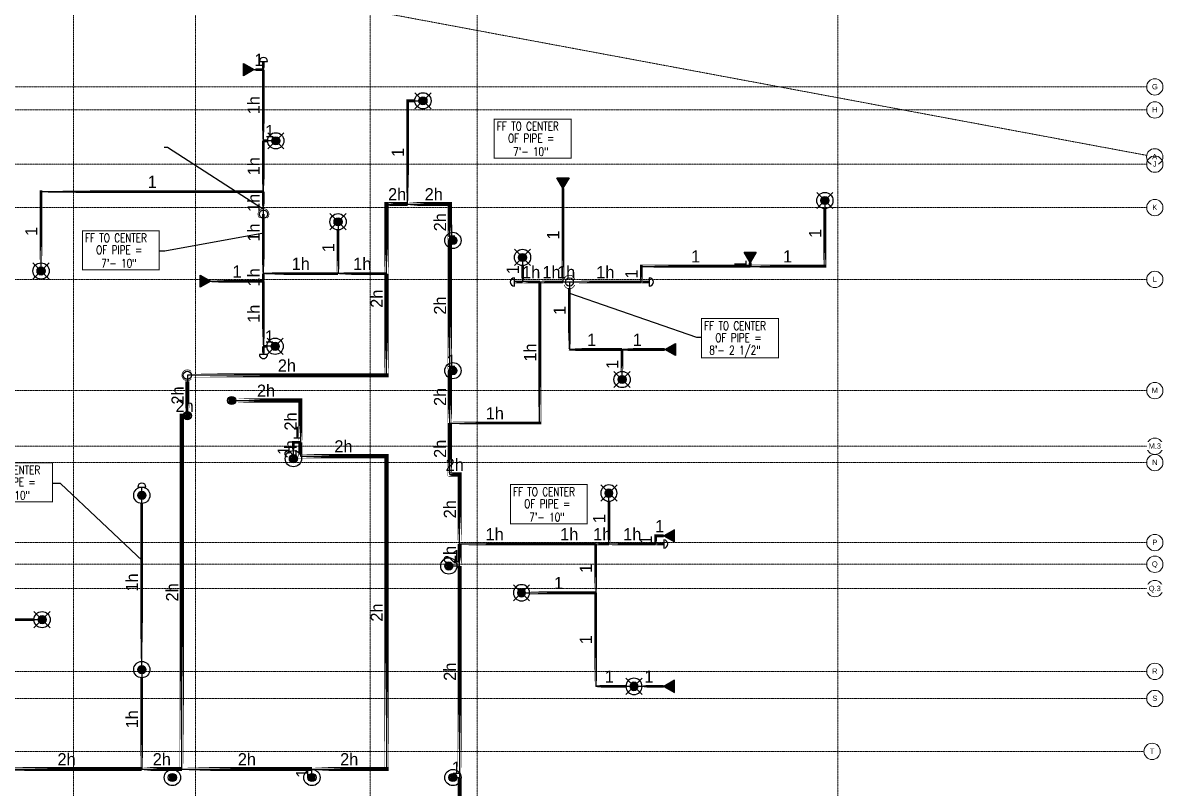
# Model space of a CAD drawing. Header units: inches. Extents: x -6295 to 241, y -496 to 3079.
# Drawn here: x -601 to 241, y 312 to 876 of the extents above; entities that cross this region are included whole.
import ezdxf
from ezdxf.enums import TextEntityAlignment as Align

# ---------------------------------------------------------------- set-up
doc = ezdxf.new("R2010")
doc.units = ezdxf.units.IN
doc.header["$MEASUREMENT"] = 0
doc.linetypes.add('Grid Line', pattern=[0.875, 0.5, -0.125, 0.125, -0.125])
for name, color, linetype in [('Coordination', 1, 'Continuous'), ('headdn', 7, 'Continuous'), ('PIPEBL', 4, 'Continuous'), ('pipemn', 6, 'Continuous'), ('PIPESPC', 7, 'Continuous'), ('spk-cap', 7, 'Continuous'), ('spk-pipedrop', 7, 'Continuous'), ('spk-piperise', 7, 'Continuous'), ('TIDYPIPE', 7, 'Continuous')]:
    doc.layers.add(name, color=color, linetype=linetype)
doc.layers.add('S-GRID', color=1, linetype='Continuous', lineweight=9)
doc.layers.add('S-GRID-IDEN', color=1, linetype='Continuous', lineweight=13)
doc.styles.add('Arial', font='arial.ttf', dxfattribs={"height": 3.934132})
doc.styles.add('PDA1', font='ROMAND', dxfattribs={"width": 0.755})
doc.styles.add('PIPE', font='PIPE.SHX')
doc.dimstyles.get("Standard").update_dxf_attribs({"dimtxt": 0.18, "dimasz": 0.18, "dimexe": 0.18, "dimexo": 0.0625, "dimgap": 0.09, "dimtad": 0, "dimtih": 1, "dimtoh": 1, "dimdec": 4, "dimzin": 0, "dimdsep": 46, "dimtxsty": 'Standard', "dimcen": 0.09, "dimadec": 0, "dimazin": 0, "dimtfac": 1, "dimtdec": 4, "dimtofl": 0, "dimtmove": 0, "dimatfit": 3, "dimfxl": 1, "dimtolj": 1, "dimtzin": 0, "dimarcsym": 0})

# ---------------------------------------------------------------- blocks, each defined once
blk = doc.blocks.new('Grid - 3_16_-139788-MAIN LEVEL')
at = {"layer": 'S-GRID-IDEN'}
blk.add_circle((0, 0), 0.188, dxfattribs=at)
blk = doc.blocks.new('side2')
for p, q in [((0, 0), (7.79, 4.5)), ((7.79, -4.5), (0, 0)), ((7.79, 4.5), (7.79, -4.5))]:
    blk.add_line(p, q)
blk.add_solid([(7.79, -4.5), (0, 0), (7.79, 4.5)])
blk = doc.blocks.new('dpend2')
for p, q in [((-6, -6), (6, 6)), ((6, -6), (-6, 6))]:
    blk.add_line(p, q)
for radius in [6, 3]:
    blk.add_circle((0, 0), radius)
for points in [[(0, 0), (-3, 0), (-2.08, 2.07)], [(0, 0), (-3, 0), (-2.08, -2.07)], [(0, 0), (0, 3), (-2.12, 2.14)], [(0, 0), (0, -3), (-2.12, -2.14)], [(0, 0), (0, 3), (2.12, 2.14)], [(0, 0), (3, 0), (2.08, 2.07)], [(0, 0), (3, 0), (2.08, -2.07)], [(0, 0), (0, -3), (2.12, -2.14)]]:
    blk.add_solid(points)
blk = doc.blocks.new('dpend1')
for radius in [6, 3]:
    blk.add_circle((0, 0), radius)
for points in [[(0.01, 2.97), (-2.53, -1.59), (-2.62, 1.36)], [(0.01, 2.97), (-2.49, -1.59), (2.52, -1.59)], [(2.52, -1.59), (0.01, 2.97), (2.6, 1.47)], [(2.52, -1.59), (-2.53, -1.59), (0.01, -2.98)]]:
    blk.add_solid(points)
blk = doc.blocks.new('drop')
blk.add_circle((0, 0), 3)
for points in [[(0.01, 2.97), (-2.53, -1.59), (-2.62, 1.36)], [(0.01, 2.97), (-2.49, -1.59), (2.52, -1.59)], [(2.52, -1.59), (0.01, 2.97), (2.6, 1.47)], [(2.52, -1.59), (-2.53, -1.59), (0.01, -2.98)]]:
    blk.add_solid(points)
blk = doc.blocks.new('PIPESPC')
at = {"layer": 'PIPESPC', "style": 'PIPE', "width": 0.9}
blk.add_attdef('SIZE', text='', height=9, dxfattribs=at).set_placement((0, 4.02), align=Align.CENTER)
at = {"layer": 'PIPESPC', "style": 'PIPE', "flags": 1}
blk.add_attdef('SCHED', (25.3, 3.89), '', height=9, dxfattribs=at)
blk = doc.blocks.new('CAP')
blk.add_line((0, 3), (0, -3))
blk.add_arc((0, 0), 3, 270, 90)
blk = doc.blocks.new('rise')
blk.add_circle((0, 0), 3)
blk = doc.blocks.new('vvvvbbbbbbbb')
at = {"layer": 'Coordination', "const_width": 0.75}
blk.add_lwpolyline([(2834.89, 1670.01), (2834.89, 1641.14), (2891.57, 1641.14), (2891.57, 1670.01), (2834.89, 1670.01)], dxfattribs=at)
at = {"layer": 'Coordination', "style": 'PDA1', "width": 0.755}
for s, p in [('FF TO CENTER', (2836.77, 1661.59)), ('OF PIPE = ', (2845.03, 1652.74)), ('7\'- 10"', (2848.77, 1642.88))]:
    blk.add_text(s, height=6.3, dxfattribs=at).set_placement(p)
blk = doc.blocks.new('vvvvvbbbbbb')
at = {"layer": 'Coordination', "const_width": 0.75}
blk.add_lwpolyline([(3473.12, 2018.7), (3473.12, 1989.83), (3529.79, 1989.83), (3529.79, 2018.7), (3473.12, 2018.7)], dxfattribs=at)
at = {"layer": 'Coordination', "style": 'PDA1', "width": 0.755}
for s, p in [('FF TO CENTER', (3475, 2010.28)), ('OF PIPE = ', (3483.25, 2001.42)), ('8\'- 2 1/2"', (3478.79, 1992.3))]:
    blk.add_text(s, height=6.3, dxfattribs=at).set_placement(p)
blk = doc.blocks.new('TIDYRUN')
at = {"const_width": 0.5}
blk.add_lwpolyline([(-2.83, 2.83, -2.414214), (-2.83, -2.83, -1.737895)], format="xyb", dxfattribs=at)
blk = doc.blocks.new('TIDYDROP')
at = {"const_width": 0.5}
for points in [[(-2.18, 3.82, 0.737034), (-2.18, -3.82)], [(2.18, 3.82, -0.737034), (2.18, -3.82)]]:
    blk.add_lwpolyline(points, format="xyb", dxfattribs=at)

msp = doc.modelspace()

# ---------------------------------------------------------------- linework, layer by layer
at = {"layer": 'PIPEBL', "color": 1}
for p, q in [((-423.78, 841.71), (-423.78, 847.71)), ((-430.63, 841.71), (-423.78, 841.71)), ((-423.78, 789.21), (-423.78, 841.71)), ((-317.44, 742.6), (-317.44, 818.71)), ((-317.44, 818.71), (-306.11, 818.71)), ((-423.78, 751.79), (-423.78, 789.21)), ((-414.66, 789.21), (-423.78, 789.21)), ((-587.9, 751.79), (-423.78, 751.79)), ((-587.9, 693.21), (-587.9, 751.79)), ((-423.78, 735.14), (-423.78, 751.79)), ((-202.81, 754.21), (-202.81, 685.15)), ((-9.51, 745.21), (-9.51, 696.8)), ((-423.78, 691.35), (-423.78, 735.14)), ((-368.72, 729.51), (-368.72, 691.35)), ((-284, 715.74), (-286.26, 715.74)), ((-232.61, 703.21), (-232.61, 685.15)), ((-64.61, 699.44), (-64.61, 696.8)), ((-368.72, 691.35), (-423.78, 691.35)), ((-423.78, 691.35), (-423.78, 685.71)), ((-333, 691.35), (-368.72, 691.35)), ((-145.04, 685.15), (-145.04, 696.8)), ((-145.04, 696.8), (-64.61, 696.8)), ((-64.61, 696.8), (-9.51, 696.8)), ((-462.66, 685.71), (-423.78, 685.71)), ((-423.78, 685.71), (-423.78, 637.71)), ((-232.61, 685.15), (-238.61, 685.15)), ((-219.82, 685.15), (-232.61, 685.15)), ((-219.82, 581.08), (-219.82, 685.15)), ((-219.82, 685.15), (-202.81, 685.15)), ((-202.81, 685.15), (-198, 685.15)), ((-198, 685.15), (-145.04, 685.15)), ((-198, 685.15), (-198, 635.34)), ((-145.04, 685.15), (-139.04, 685.15)), ((-415.16, 637.71), (-423.78, 637.71)), ((-423.78, 637.71), (-423.78, 631.71)), ((-198, 635.34), (-159.11, 635.34)), ((-159.11, 635.34), (-127.61, 635.34)), ((-159.11, 613.21), (-159.11, 635.34)), ((-284, 619.74), (-286.26, 619.74)), ((-286.26, 581.08), (-219.82, 581.08)), ((-401.69, 554.85), (-401.69, 566.85)), ((-401.69, 566.85), (-396.57, 566.85)), ((-513.56, 527.84), (-513.56, 533.84)), ((-513.56, 399.32), (-513.56, 527.84)), ((-168.86, 491.93), (-168.86, 529.43)), ((-134.36, 491.93), (-134.36, 497.93)), ((-134.36, 497.93), (-128.36, 497.93)), ((-279, 491.93), (-227.36, 491.93)), ((-227.36, 491.93), (-178.63, 491.93)), ((-178.63, 491.93), (-168.86, 491.93)), ((-178.63, 491.93), (-178.63, 455.93)), ((-168.86, 491.93), (-134.36, 491.93)), ((-134.36, 491.93), (-128.36, 491.93)), ((-287, 475.74), (-279, 475.74)), ((-233.36, 455.93), (-178.63, 455.93)), ((-178.63, 455.93), (-178.63, 386.93)), ((-624.63, 436.14), (-587.13, 436.14)), ((-513.56, 399.32), (-513.56, 326)), ((-150.36, 386.93), (-178.63, 386.93)), ((-128.36, 386.93), (-150.36, 386.93)), ((-388, 319.74), (-388, 326)), ((-284, 319.74), (-279, 319.74))]:
    msp.add_line(p, q, dxfattribs=at)
at = {"layer": 'pipemn', "color": 1}
for p, q in [((-333, 691.35), (-333, 742.6)), ((-333, 742.6), (-306.11, 742.6)), ((-306.11, 742.6), (-286.26, 742.6)), ((-286.26, 715.74), (-286.26, 742.6)), ((-286.26, 619.74), (-286.26, 715.74)), ((-333, 616.35), (-333, 691.35)), ((-333, 616.35), (-479.94, 616.35)), ((-479.94, 616.35), (-479.94, 586.52)), ((-286.26, 581.08), (-286.26, 619.74)), ((-447.25, 597.75), (-396.57, 597.75)), ((-396.57, 597.75), (-396.57, 566.85)), ((-484, 326), (-484, 586.52)), ((-484, 586.52), (-479.94, 586.52)), ((-286.26, 543.17), (-286.26, 581.08)), ((-396.57, 566.85), (-396.57, 556.7)), ((-396.57, 556.7), (-333, 556.7)), ((-333, 556.7), (-333, 326)), ((-286.26, 543.17), (-279, 543.17)), ((-279, 491.93), (-279, 543.17)), ((-279, 475.74), (-279, 491.93)), ((-279, 475.74), (-279, 319.74)), ((-624.63, 326), (-513.56, 326)), ((-513.56, 326), (-484, 326)), ((-484, 326), (-388, 326)), ((-388, 326), (-333, 326)), ((-279, 319.74), (-279, 297.86))]:
    msp.add_line(p, q, dxfattribs=at)
at = {"layer": 'S-GRID', "linetype": 'Grid Line'}
for p, q in [((-564, 1771.74), (-564, -484.26)), ((-474, -484.26), (-474, 1771.74)), ((-345, -484.26), (-345, 1771.74)), ((-266, 1771.74), (-266, -484.26)), ((0, 1771.74), (0, -484.26))]:
    msp.add_line(p, q, dxfattribs=at)
at = {"layer": 'TIDYPIPE', "color": 1}
for points, const_width in [([(-430.63, 841.71), (-423.78, 841.71)], 2), ([(-423.78, 841.71), (-423.78, 847.71)], 2), ([(-423.78, 789.21), (-423.78, 841.71)], 2), ([(-318.44, 818.71), (-312.11, 818.71)], 2), ([(-317.44, 742.6), (-317.44, 819.71)], 2), ([(-423.78, 789.21), (-420.66, 789.21)], 2), ([(-423.78, 751.79), (-423.78, 789.21)], 2), ([(-588.9, 751.79), (-423.78, 751.79)], 2), ([(-587.9, 699.21), (-587.9, 752.79)], 2), ([(-423.78, 739.64), (-423.78, 751.79)], 2), ([(-202.81, 685.15), (-202.81, 754.21)], 2), ([(-334.5, 742.6), (-317.44, 742.6)], 3), ([(-333, 691.35), (-333, 744.1)], 3), ([(-317.44, 742.6), (-284.76, 742.6)], 3), ([(-286.26, 715.74), (-286.26, 744.1)], 3), ([(-423.78, 691.35), (-423.78, 735.14)], 2), ([(-9.51, 695.8), (-9.51, 739.21)], 2), ([(-368.72, 691.35), (-368.72, 723.51)], 2), ([(-286.26, 619.74), (-286.26, 715.74)], 3), ([(-64.61, 696.8), (-64.61, 699.44)], 2), ([(-423.78, 685.71), (-423.78, 691.35)], 2), ([(-423.78, 691.35), (-368.72, 691.35)], 2), ([(-368.72, 691.35), (-333, 691.35)], 2), ([(-333, 614.85), (-333, 691.35)], 3), ([(-232.61, 685.15), (-232.61, 697.21)], 2), ([(-146.04, 696.8), (-64.61, 696.8)], 2), ([(-145.04, 685.15), (-145.04, 697.8)], 2), ([(-64.61, 696.8), (-8.51, 696.8)], 2), ([(-462.66, 685.71), (-423.78, 685.71)], 2), ([(-423.78, 637.71), (-423.78, 685.71)], 2), ([(-238.61, 685.15), (-232.61, 685.15)], 2), ([(-232.61, 685.15), (-219.82, 685.15)], 2), ([(-219.82, 580.08), (-219.82, 685.15)], 2), ([(-219.82, 685.15), (-202.81, 685.15)], 2), ([(-193.5, 685.15), (-145.04, 685.15)], 2), ([(-145.04, 685.15), (-139.04, 685.15)], 2), ([(-198, 634.34), (-198, 680.65)], 2), ([(-423.78, 631.71), (-423.78, 637.71)], 2), ([(-423.78, 637.71), (-421.16, 637.71)], 2), ([(-199, 635.34), (-159.11, 635.34)], 2), ([(-159.11, 635.34), (-127.61, 635.34)], 2), ([(-159.11, 619.21), (-159.11, 635.34)], 2), ([(-479.94, 616.35), (-331.5, 616.35)], 3), ([(-286.26, 581.08), (-286.26, 619.74)], 3), ([(-479.94, 591.02), (-479.94, 611.85)], 3), ([(-442.75, 597.75), (-395.07, 597.75)], 3), ([(-396.57, 566.85), (-396.57, 599.25)], 3), ([(-484, 326), (-484, 588.02)], 3), ([(-286.26, 541.67), (-286.26, 581.08)], 3), ([(-286.26, 581.08), (-218.82, 581.08)], 2), ([(-402.69, 566.85), (-396.57, 566.85)], 2), ([(-401.69, 560.85), (-401.69, 567.85)], 2), ([(-396.57, 555.2), (-396.57, 566.85)], 3), ([(-398.07, 556.7), (-331.5, 556.7)], 3), ([(-333, 324.5), (-333, 558.2)], 3), ([(-287.76, 543.17), (-277.5, 543.17)], 3), ([(-279, 491.93), (-279, 544.67)], 3), ([(-513.56, 405.32), (-513.56, 521.84)], 2), ([(-168.86, 491.93), (-168.86, 523.43)], 2), ([(-135.36, 497.93), (-128.36, 497.93)], 2), ([(-134.36, 491.93), (-134.36, 498.93)], 2), ([(-279, 475.74), (-279, 491.93)], 3), ([(-279, 491.93), (-178.63, 491.93)], 2), ([(-178.63, 455.93), (-178.63, 491.93)], 2), ([(-178.63, 491.93), (-168.86, 491.93)], 2), ([(-168.86, 491.93), (-134.36, 491.93)], 2), ([(-134.36, 491.93), (-128.36, 491.93)], 2), ([(-279, 319.74), (-279, 475.74)], 3), ([(-227.36, 455.93), (-178.63, 455.93)], 2), ([(-178.63, 385.93), (-178.63, 455.93)], 2), ([(-624.63, 436.14), (-593.13, 436.14)], 2), ([(-513.56, 326), (-513.56, 393.32)], 2), ([(-179.63, 386.93), (-156.36, 386.93)], 2), ([(-144.36, 386.93), (-128.36, 386.93)], 2), ([(-624.63, 326), (-513.56, 326)], 3), ([(-513.56, 326), (-484, 326)], 3), ([(-484, 326), (-388, 326)], 3), ([(-388, 326), (-331.5, 326)], 3), ([(-279, 297.86), (-279, 319.74)], 3)]:
    msp.add_lwpolyline(points, close=True, dxfattribs=dict(at, const_width=const_width))

# ---------------------------------------------------------------- block references
at = {"layer": 'Coordination', "color": 1}
for name, p in [('vvvvbbbbbbbb', (-3392.27, -947.12)), ('vvvvvbbbbbb', (-3573.59, -1360.58))]:
    msp.add_blockref(name, p, dxfattribs=at)
at = {"layer": 'headdn', "color": 1}
for p, rotation in [((-430.63, 841.71), 180), ((-202.81, 754.21), 89.99999999999999), ((-64.61, 699.44), 89.99999999999999), ((-462.66, 685.71), 180)]:
    msp.add_blockref('side2', p, dxfattribs=dict(at, rotation=rotation))
for name, p in [('dpend2', (-306.11, 818.71)), ('dpend2', (-414.66, 789.21)), ('dpend2', (-9.51, 745.21)), ('dpend2', (-368.72, 729.51)), ('dpend1', (-284, 715.74)), ('dpend2', (-232.61, 703.21)), ('dpend2', (-587.9, 693.21)), ('dpend2', (-415.16, 637.71)), ('side2', (-127.61, 635.34)), ('dpend1', (-284, 619.74)), ('dpend2', (-159.11, 613.21)), ('dpend1', (-401.69, 554.85)), ('dpend1', (-513.56, 527.84)), ('dpend1', (-287, 475.74)), ('dpend2', (-587.13, 436.14)), ('dpend1', (-513.56, 399.32)), ('dpend1', (-490.99, 319.74)), ('dpend1', (-388, 319.74)), ('dpend1', (-284, 319.74))]:
    msp.add_blockref(name, p, dxfattribs=at)
at = {"layer": 'headdn', "color": 1, "extrusion": (0, 0, -1), "zscale": -1}
for name, p, rotation in [('dpend2', (168.86, 529.43), 90), ('side2', (128.36, 497.93), 180), ('dpend2', (233.36, 455.93), 90), ('dpend2', (150.36, 386.93), 90), ('side2', (128.36, 386.93), 180)]:
    msp.add_blockref(name, p, dxfattribs=dict(at, rotation=rotation))
at = {"layer": 'PIPESPC', "color": 1}
ref = msp.add_blockref('PIPESPC', (-427.2, 841.71), dxfattribs=at)
ref.add_attrib('SIZE', '1', dxfattribs={"color": 0, "height": 9, "style": 'PIPE'}).set_placement((-427.2, 841.71), align=Align.BOTTOM_CENTER)
ref = msp.add_blockref('PIPESPC', (-423.78, 815.46), dxfattribs=dict(at, rotation=90))
ref.add_attrib('SIZE', '1h', dxfattribs={"color": 0, "height": 9, "rotation": 90, "style": 'PIPE'}).set_placement((-423.78, 815.46), align=Align.BOTTOM_CENTER)
ref = msp.add_blockref('PIPESPC', (-419.22, 789.21), dxfattribs=at)
ref.add_attrib('SIZE', '1', dxfattribs={"color": 0, "height": 9, "style": 'PIPE'}).set_placement((-419.22, 789.21), align=Align.BOTTOM_CENTER)
for p in [(-3088.32, -864.77), (-3470.98, -1118.21), (-3076.4, -1134.28)]:
    msp.add_blockref('vvvvbbbbbbbb', p, dxfattribs=at)
ref = msp.add_blockref('PIPESPC', (-317.44, 780.65), dxfattribs=dict(at, rotation=90))
ref.add_attrib('SIZE', '1', dxfattribs={"color": 0, "height": 9, "rotation": 90, "style": 'PIPE'}).set_placement((-317.44, 780.65), align=Align.BOTTOM_CENTER)
ref = msp.add_blockref('PIPESPC', (-423.78, 770.5), dxfattribs=dict(at, rotation=90))
ref.add_attrib('SIZE', '1h', dxfattribs={"color": 0, "height": 9, "rotation": 90, "style": 'PIPE'}).set_placement((-423.78, 770.5), align=Align.BOTTOM_CENTER)
ref = msp.add_blockref('PIPESPC', (-505.84, 751.79), dxfattribs=at)
ref.add_attrib('SIZE', '1', dxfattribs={"color": 0, "height": 9, "style": 'PIPE'}).set_placement((-505.84, 751.79), align=Align.BOTTOM_CENTER)
ref = msp.add_blockref('PIPESPC', (-325.14, 742.6), dxfattribs=at)
ref.add_attrib('SIZE', '2h', dxfattribs={"color": 0, "height": 9, "style": 'PIPE'}).set_placement((-325.14, 742.6), align=Align.BOTTOM_CENTER)
ref = msp.add_blockref('PIPESPC', (-298.14, 742.6), dxfattribs=at)
ref.add_attrib('SIZE', '2h', dxfattribs={"color": 0, "height": 9, "style": 'PIPE'}).set_placement((-298.14, 742.6), align=Align.BOTTOM_CENTER)
ref = msp.add_blockref('PIPESPC', (-423.78, 743.47), dxfattribs=dict(at, rotation=90))
ref.add_attrib('SIZE', '1h', dxfattribs={"color": 0, "height": 9, "rotation": 90, "style": 'PIPE'}).set_placement((-423.78, 743.47), align=Align.BOTTOM_CENTER)
ref = msp.add_blockref('PIPESPC', (-286.26, 729.17), dxfattribs=dict(at, rotation=90))
ref.add_attrib('SIZE', '2h', dxfattribs={"color": 0, "height": 9, "rotation": 90, "style": 'PIPE'}).set_placement((-286.26, 729.17), align=Align.BOTTOM_CENTER)
ref = msp.add_blockref('PIPESPC', (-587.9, 722.5), dxfattribs=dict(at, rotation=90))
ref.add_attrib('SIZE', '1', dxfattribs={"color": 0, "height": 9, "rotation": 90, "style": 'PIPE'}).set_placement((-587.9, 722.5), align=Align.BOTTOM_CENTER)
ref = msp.add_blockref('PIPESPC', (-423.78, 721.57), dxfattribs=dict(at, rotation=90))
ref.add_attrib('SIZE', '1h', dxfattribs={"color": 0, "height": 9, "rotation": 90, "style": 'PIPE'}).set_placement((-423.78, 721.57), align=Align.BOTTOM_CENTER)
ref = msp.add_blockref('PIPESPC', (-285.13, 715.74), dxfattribs=at)
ref.add_attrib('SIZE', '1', dxfattribs={"color": 0, "height": 9, "style": 'PIPE'}).set_placement((-285.13, 715.74), align=Align.BOTTOM_CENTER)
ref = msp.add_blockref('PIPESPC', (-202.81, 719.68), dxfattribs=dict(at, rotation=90))
ref.add_attrib('SIZE', '1', dxfattribs={"color": 0, "height": 9, "rotation": 90, "style": 'PIPE'}).set_placement((-202.81, 719.68), align=Align.BOTTOM_CENTER)
ref = msp.add_blockref('PIPESPC', (-9.51, 721), dxfattribs=dict(at, rotation=90))
ref.add_attrib('SIZE', '1', dxfattribs={"color": 0, "height": 9, "rotation": 90, "style": 'PIPE'}).set_placement((-9.51, 721), align=Align.BOTTOM_CENTER)
ref = msp.add_blockref('PIPESPC', (-368.72, 710.43), dxfattribs=dict(at, rotation=90))
ref.add_attrib('SIZE', '1', dxfattribs={"color": 0, "height": 9, "rotation": 90, "style": 'PIPE'}).set_placement((-368.72, 710.43), align=Align.BOTTOM_CENTER)
ref = msp.add_blockref('PIPESPC', (-104.82, 696.8), dxfattribs=at)
ref.add_attrib('SIZE', '1', dxfattribs={"color": 0, "height": 9, "style": 'PIPE'}).set_placement((-104.82, 696.8), align=Align.BOTTOM_CENTER)
ref = msp.add_blockref('PIPESPC', (-37.06, 696.8), dxfattribs=at)
ref.add_attrib('SIZE', '1', dxfattribs={"color": 0, "height": 9, "style": 'PIPE'}).set_placement((-37.06, 696.8), align=Align.BOTTOM_CENTER)
ref = msp.add_blockref('PIPESPC', (-396.25, 691.35), dxfattribs=at)
ref.add_attrib('SIZE', '1h', dxfattribs={"color": 0, "height": 9, "style": 'PIPE'}).set_placement((-396.25, 691.35), align=Align.BOTTOM_CENTER)
ref = msp.add_blockref('PIPESPC', (-350.86, 691.35), dxfattribs=at)
ref.add_attrib('SIZE', '1h', dxfattribs={"color": 0, "height": 9, "style": 'PIPE'}).set_placement((-350.86, 691.35), align=Align.BOTTOM_CENTER)
ref = msp.add_blockref('PIPESPC', (-64.61, 698.12), dxfattribs=dict(at, rotation=90))
ref.add_attrib('SIZE', '1', dxfattribs={"color": 0, "height": 9, "rotation": 90, "style": 'PIPE'}).set_placement((-64.61, 698.12), align=Align.BOTTOM_CENTER)
ref = msp.add_blockref('PIPESPC', (-443.22, 685.71), dxfattribs=at)
ref.add_attrib('SIZE', '1', dxfattribs={"color": 0, "height": 9, "style": 'PIPE'}).set_placement((-443.22, 685.71), align=Align.BOTTOM_CENTER)
ref = msp.add_blockref('PIPESPC', (-423.78, 688.53), dxfattribs=dict(at, rotation=90))
ref.add_attrib('SIZE', '1h', dxfattribs={"color": 0, "height": 9, "rotation": 90, "style": 'PIPE'}).set_placement((-423.78, 688.53), align=Align.BOTTOM_CENTER)
ref = msp.add_blockref('PIPESPC', (-232.61, 694.18), dxfattribs=dict(at, rotation=90))
ref.add_attrib('SIZE', '1', dxfattribs={"color": 0, "height": 9, "rotation": 90, "style": 'PIPE'}).set_placement((-232.61, 694.18), align=Align.BOTTOM_CENTER)
ref = msp.add_blockref('PIPESPC', (-226.21, 685.15), dxfattribs=at)
ref.add_attrib('SIZE', '1h', dxfattribs={"color": 0, "height": 9, "style": 'PIPE'}).set_placement((-226.21, 685.15), align=Align.BOTTOM_CENTER)
ref = msp.add_blockref('PIPESPC', (-211.31, 685.15), dxfattribs=at)
ref.add_attrib('SIZE', '1h', dxfattribs={"color": 0, "height": 9, "style": 'PIPE'}).set_placement((-211.31, 685.15), align=Align.BOTTOM_CENTER)
ref = msp.add_blockref('PIPESPC', (-200.4, 685.15), dxfattribs=at)
ref.add_attrib('SIZE', '1h', dxfattribs={"color": 0, "height": 9, "style": 'PIPE'}).set_placement((-200.4, 685.15), align=Align.BOTTOM_CENTER)
ref = msp.add_blockref('PIPESPC', (-171.52, 685.15), dxfattribs=at)
ref.add_attrib('SIZE', '1h', dxfattribs={"color": 0, "height": 9, "style": 'PIPE'}).set_placement((-171.52, 685.15), align=Align.BOTTOM_CENTER)
ref = msp.add_blockref('PIPESPC', (-145.04, 690.97), dxfattribs=dict(at, rotation=90))
ref.add_attrib('SIZE', '1', dxfattribs={"color": 0, "height": 9, "rotation": 90, "style": 'PIPE'}).set_placement((-145.04, 690.97), align=Align.BOTTOM_CENTER)
ref = msp.add_blockref('PIPESPC', (-333, 672.78), dxfattribs=dict(at, rotation=90))
ref.add_attrib('SIZE', '2h', dxfattribs={"color": 0, "height": 9, "rotation": 90, "style": 'PIPE'}).set_placement((-333, 672.78), align=Align.BOTTOM_CENTER)
ref = msp.add_blockref('PIPESPC', (-423.78, 661.71), dxfattribs=dict(at, rotation=90))
ref.add_attrib('SIZE', '1h', dxfattribs={"color": 0, "height": 9, "rotation": 90, "style": 'PIPE'}).set_placement((-423.78, 661.71), align=Align.BOTTOM_CENTER)
ref = msp.add_blockref('PIPESPC', (-286.26, 667.74), dxfattribs=dict(at, rotation=90))
ref.add_attrib('SIZE', '2h', dxfattribs={"color": 0, "height": 9, "rotation": 90, "style": 'PIPE'}).set_placement((-286.26, 667.74), align=Align.BOTTOM_CENTER)
ref = msp.add_blockref('PIPESPC', (-198, 664.14), dxfattribs=dict(at, rotation=90.00000000000146))
ref.add_attrib('SIZE', '1', dxfattribs={"color": 0, "height": 9, "rotation": 90, "style": 'PIPE'}).set_placement((-198, 664.14), align=Align.BOTTOM_CENTER)
ref = msp.add_blockref('PIPESPC', (-419.47, 637.71), dxfattribs=at)
ref.add_attrib('SIZE', '1', dxfattribs={"color": 0, "height": 9, "style": 'PIPE'}).set_placement((-419.47, 637.71), align=Align.BOTTOM_CENTER)
ref = msp.add_blockref('PIPESPC', (-181.56, 635.34), dxfattribs=at)
ref.add_attrib('SIZE', '1', dxfattribs={"color": 0, "height": 9, "style": 'PIPE'}).set_placement((-181.56, 635.34), align=Align.BOTTOM_CENTER)
ref = msp.add_blockref('PIPESPC', (-147.86, 635.34), dxfattribs=at)
ref.add_attrib('SIZE', '1', dxfattribs={"color": 0, "height": 9, "style": 'PIPE'}).set_placement((-147.86, 635.34), align=Align.BOTTOM_CENTER)
ref = msp.add_blockref('PIPESPC', (-219.82, 633.11), dxfattribs=dict(at, rotation=90))
ref.add_attrib('SIZE', '1h', dxfattribs={"color": 0, "height": 9, "rotation": 90, "style": 'PIPE'}).set_placement((-219.82, 633.11), align=Align.BOTTOM_CENTER)
ref = msp.add_blockref('PIPESPC', (-406.47, 616.35), dxfattribs=at)
ref.add_attrib('SIZE', '2h', dxfattribs={"color": 0, "height": 9, "style": 'PIPE'}).set_placement((-406.47, 616.35), align=Align.BOTTOM_CENTER)
ref = msp.add_blockref('PIPESPC', (-285.13, 619.74), dxfattribs=at)
ref.add_attrib('SIZE', '1', dxfattribs={"color": 0, "height": 9, "style": 'PIPE'}).set_placement((-285.13, 619.74), align=Align.BOTTOM_CENTER)
ref = msp.add_blockref('PIPESPC', (-159.11, 624.27), dxfattribs=dict(at, rotation=90))
ref.add_attrib('SIZE', '1', dxfattribs={"color": 0, "height": 9, "rotation": 90, "style": 'PIPE'}).set_placement((-159.11, 624.27), align=Align.BOTTOM_CENTER)
ref = msp.add_blockref('PIPESPC', (-479.94, 601.43), dxfattribs=dict(at, rotation=90))
ref.add_attrib('SIZE', '2h', dxfattribs={"color": 0, "height": 9, "rotation": 90, "style": 'PIPE'}).set_placement((-479.94, 601.43), align=Align.BOTTOM_CENTER)
ref = msp.add_blockref('PIPESPC', (-421.91, 597.75), dxfattribs=at)
ref.add_attrib('SIZE', '2h', dxfattribs={"color": 0, "height": 9, "style": 'PIPE'}).set_placement((-421.91, 597.75), align=Align.BOTTOM_CENTER)
ref = msp.add_blockref('PIPESPC', (-481.97, 586.52), dxfattribs=at)
ref.add_attrib('SIZE', '2h', dxfattribs={"color": 0, "height": 9, "style": 'PIPE'}).set_placement((-481.97, 586.52), align=Align.BOTTOM_CENTER)
ref = msp.add_blockref('PIPESPC', (-286.26, 600.41), dxfattribs=dict(at, rotation=90))
ref.add_attrib('SIZE', '2h', dxfattribs={"color": 0, "height": 9, "rotation": 90, "style": 'PIPE'}).set_placement((-286.26, 600.41), align=Align.BOTTOM_CENTER)
ref = msp.add_blockref('PIPESPC', (-253.04, 581.08), dxfattribs=at)
ref.add_attrib('SIZE', '1h', dxfattribs={"color": 0, "height": 9, "style": 'PIPE'}).set_placement((-253.04, 581.08), align=Align.BOTTOM_CENTER)
ref = msp.add_blockref('PIPESPC', (-396.57, 582.3), dxfattribs=dict(at, rotation=90))
ref.add_attrib('SIZE', '2h', dxfattribs={"color": 0, "height": 9, "rotation": 90, "style": 'PIPE'}).set_placement((-396.57, 582.3), align=Align.BOTTOM_CENTER)
ref = msp.add_blockref('PIPESPC', (-399.13, 566.85), dxfattribs=at)
ref.add_attrib('SIZE', '1', dxfattribs={"color": 0, "height": 9, "style": 'PIPE'}).set_placement((-399.13, 566.85), align=Align.BOTTOM_CENTER)
ref = msp.add_blockref('PIPESPC', (-396.57, 561.77), dxfattribs=dict(at, rotation=90))
ref.add_attrib('SIZE', '2h', dxfattribs={"color": 0, "height": 9, "rotation": 90, "style": 'PIPE'}).set_placement((-396.57, 561.77), align=Align.BOTTOM_CENTER)
ref = msp.add_blockref('PIPESPC', (-364.79, 556.7), dxfattribs=at)
ref.add_attrib('SIZE', '2h', dxfattribs={"color": 0, "height": 9, "style": 'PIPE'}).set_placement((-364.79, 556.7), align=Align.BOTTOM_CENTER)
ref = msp.add_blockref('PIPESPC', (-286.26, 562.12), dxfattribs=dict(at, rotation=90))
ref.add_attrib('SIZE', '2h', dxfattribs={"color": 0, "height": 9, "rotation": 90, "style": 'PIPE'}).set_placement((-286.26, 562.12), align=Align.BOTTOM_CENTER)
ref = msp.add_blockref('PIPESPC', (-401.69, 560.85), dxfattribs=dict(at, rotation=90))
ref.add_attrib('SIZE', '1', dxfattribs={"color": 0, "height": 9, "rotation": 90, "style": 'PIPE'}).set_placement((-401.69, 560.85), align=Align.BOTTOM_CENTER)
ref = msp.add_blockref('PIPESPC', (-282.63, 543.17), dxfattribs=at)
ref.add_attrib('SIZE', '2h', dxfattribs={"color": 0, "height": 9, "style": 'PIPE'}).set_placement((-282.63, 543.17), align=Align.BOTTOM_CENTER)
ref = msp.add_blockref('PIPESPC', (-279, 517.55), dxfattribs=dict(at, rotation=90))
ref.add_attrib('SIZE', '2h', dxfattribs={"color": 0, "height": 9, "rotation": 90, "style": 'PIPE'}).set_placement((-279, 517.55), align=Align.BOTTOM_CENTER)
ref = msp.add_blockref('PIPESPC', (-168.86, 510.68), dxfattribs=dict(at, rotation=90))
ref.add_attrib('SIZE', '1', dxfattribs={"color": 0, "height": 9, "rotation": 90, "style": 'PIPE'}).set_placement((-168.86, 510.68), align=Align.BOTTOM_CENTER)
ref = msp.add_blockref('PIPESPC', (-131.36, 497.93), dxfattribs=at)
ref.add_attrib('SIZE', '1', dxfattribs={"color": 0, "height": 9, "style": 'PIPE'}).set_placement((-131.36, 497.93), align=Align.BOTTOM_CENTER)
ref = msp.add_blockref('PIPESPC', (-253.18, 491.93), dxfattribs=at)
ref.add_attrib('SIZE', '1h', dxfattribs={"color": 0, "height": 9, "style": 'PIPE'}).set_placement((-253.18, 491.93), align=Align.BOTTOM_CENTER)
ref = msp.add_blockref('PIPESPC', (-198.11, 491.93), dxfattribs=at)
ref.add_attrib('SIZE', '1h', dxfattribs={"color": 0, "height": 9, "style": 'PIPE'}).set_placement((-198.11, 491.93), align=Align.BOTTOM_CENTER)
ref = msp.add_blockref('PIPESPC', (-173.75, 491.93), dxfattribs=at)
ref.add_attrib('SIZE', '1h', dxfattribs={"color": 0, "height": 9, "style": 'PIPE'}).set_placement((-173.75, 491.93), align=Align.BOTTOM_CENTER)
ref = msp.add_blockref('PIPESPC', (-151.61, 491.93), dxfattribs=at)
ref.add_attrib('SIZE', '1h', dxfattribs={"color": 0, "height": 9, "style": 'PIPE'}).set_placement((-151.61, 491.93), align=Align.BOTTOM_CENTER)
ref = msp.add_blockref('PIPESPC', (-134.36, 494.93), dxfattribs=dict(at, rotation=90))
ref.add_attrib('SIZE', '1', dxfattribs={"color": 0, "height": 9, "rotation": 90, "style": 'PIPE'}).set_placement((-134.36, 494.93), align=Align.BOTTOM_CENTER)
ref = msp.add_blockref('PIPESPC', (-279, 483.83), dxfattribs=dict(at, rotation=90))
ref.add_attrib('SIZE', '2h', dxfattribs={"color": 0, "height": 9, "rotation": 90, "style": 'PIPE'}).set_placement((-279, 483.83), align=Align.BOTTOM_CENTER)
ref = msp.add_blockref('PIPESPC', (-281.5, 475.74), dxfattribs=at)
ref.add_attrib('SIZE', '1', dxfattribs={"color": 0, "height": 9, "style": 'PIPE'}).set_placement((-281.5, 475.74), align=Align.BOTTOM_CENTER)
ref = msp.add_blockref('PIPESPC', (-178.63, 473.93), dxfattribs=dict(at, rotation=90))
ref.add_attrib('SIZE', '1', dxfattribs={"color": 0, "height": 9, "rotation": 90, "style": 'PIPE'}).set_placement((-178.63, 473.93), align=Align.BOTTOM_CENTER)
ref = msp.add_blockref('PIPESPC', (-513.56, 463.58), dxfattribs=dict(at, rotation=90))
ref.add_attrib('SIZE', '1h', dxfattribs={"color": 0, "height": 9, "rotation": 90, "style": 'PIPE'}).set_placement((-513.56, 463.58), align=Align.BOTTOM_CENTER)
ref = msp.add_blockref('PIPESPC', (-206, 455.93), dxfattribs=at)
ref.add_attrib('SIZE', '1', dxfattribs={"color": 0, "height": 9, "style": 'PIPE'}).set_placement((-206, 455.93), align=Align.BOTTOM_CENTER)
ref = msp.add_blockref('PIPESPC', (-484, 456.26), dxfattribs=dict(at, rotation=90))
ref.add_attrib('SIZE', '2h', dxfattribs={"color": 0, "height": 9, "rotation": 90, "style": 'PIPE'}).set_placement((-484, 456.26), align=Align.BOTTOM_CENTER)
ref = msp.add_blockref('PIPESPC', (-333, 441.35), dxfattribs=dict(at, rotation=90))
ref.add_attrib('SIZE', '2h', dxfattribs={"color": 0, "height": 9, "rotation": 90, "style": 'PIPE'}).set_placement((-333, 441.35), align=Align.BOTTOM_CENTER)
ref = msp.add_blockref('PIPESPC', (-178.63, 421.43), dxfattribs=dict(at, rotation=90.00000000000034))
ref.add_attrib('SIZE', '1', dxfattribs={"color": 0, "height": 9, "rotation": 90, "style": 'PIPE'}).set_placement((-178.63, 421.43), align=Align.BOTTOM_CENTER)
ref = msp.add_blockref('PIPESPC', (-279, 397.74), dxfattribs=dict(at, rotation=90.00000000000061))
ref.add_attrib('SIZE', '2h', dxfattribs={"color": 0, "height": 9, "rotation": 90, "style": 'PIPE'}).set_placement((-279, 397.74), align=Align.BOTTOM_CENTER)
ref = msp.add_blockref('PIPESPC', (-168.5, 386.93), dxfattribs=at)
ref.add_attrib('SIZE', '1', dxfattribs={"color": 0, "height": 9, "style": 'PIPE'}).set_placement((-168.5, 386.93), align=Align.BOTTOM_CENTER)
ref = msp.add_blockref('PIPESPC', (-139.36, 386.93), dxfattribs=at)
ref.add_attrib('SIZE', '1', dxfattribs={"color": 0, "height": 9, "style": 'PIPE'}).set_placement((-139.36, 386.93), align=Align.BOTTOM_CENTER)
ref = msp.add_blockref('PIPESPC', (-513.56, 362.66), dxfattribs=dict(at, rotation=90))
ref.add_attrib('SIZE', '1h', dxfattribs={"color": 0, "height": 9, "rotation": 90, "style": 'PIPE'}).set_placement((-513.56, 362.66), align=Align.BOTTOM_CENTER)
ref = msp.add_blockref('PIPESPC', (-569.09, 326), dxfattribs=at)
ref.add_attrib('SIZE', '2h', dxfattribs={"color": 0, "height": 9, "style": 'PIPE'}).set_placement((-569.09, 326), align=Align.BOTTOM_CENTER)
ref = msp.add_blockref('PIPESPC', (-498.78, 326), dxfattribs=at)
ref.add_attrib('SIZE', '2h', dxfattribs={"color": 0, "height": 9, "style": 'PIPE'}).set_placement((-498.78, 326), align=Align.BOTTOM_CENTER)
ref = msp.add_blockref('PIPESPC', (-436, 326), dxfattribs=at)
ref.add_attrib('SIZE', '2h', dxfattribs={"color": 0, "height": 9, "style": 'PIPE'}).set_placement((-436, 326), align=Align.BOTTOM_CENTER)
ref = msp.add_blockref('PIPESPC', (-360.5, 326), dxfattribs=at)
ref.add_attrib('SIZE', '2h', dxfattribs={"color": 0, "height": 9, "style": 'PIPE'}).set_placement((-360.5, 326), align=Align.BOTTOM_CENTER)
ref = msp.add_blockref('PIPESPC', (-281.5, 319.74), dxfattribs=at)
ref.add_attrib('SIZE', '1', dxfattribs={"color": 0, "height": 9, "style": 'PIPE'}).set_placement((-281.5, 319.74), align=Align.BOTTOM_CENTER)
ref = msp.add_blockref('PIPESPC', (-388, 322.87), dxfattribs=dict(at, rotation=90))
ref.add_attrib('SIZE', '1', dxfattribs={"color": 0, "height": 9, "rotation": 90, "style": 'PIPE'}).set_placement((-388, 322.87), align=Align.BOTTOM_CENTER)
at = {"layer": 'S-GRID-IDEN'}
for p, xscale, yscale, zscale, rotation in [((234, 829), 31.99999999999999, 31.99999999999999, 31.99999999999999, 90), ((234, 812), 31.99999999999999, 31.99999999999999, 31.99999999999999, 269.9999999999996), ((233.9, 777.4), 31.99999999999998, 31.99999999999998, 31.99999999999998, 259.4416666666667), ((234, 740), 31.99999999999999, 31.99999999999999, 31.99999999999999, 269.9999999999996), ((234, 687), 31.99999999999999, 31.99999999999999, 31.99999999999999, 269.9999999999996), ((234, 605), 31.99999999999999, 31.99999999999999, 31.99999999999999, 269.9999999999996), ((234, 552), 31.99999999999999, 31.99999999999999, 31.99999999999999, 90), ((234, 493), 31.99999999999999, 31.99999999999999, 31.99999999999999, 269.9999999999996), ((234, 477), 31.99999999999999, 31.99999999999999, 31.99999999999999, 269.9999999999996), ((234, 459), 31.99999999999999, 31.99999999999999, 31.99999999999999, 269.9999999999996), ((234, 398), 31.99999999999999, 31.99999999999999, 31.99999999999999, 269.9999999999996), ((234, 378), 31.99999999999999, 31.99999999999999, 31.99999999999999, 269.9999999999996), ((232, 339), 31.99999999999999, 31.99999999999999, 31.99999999999999, 269.9999999999996)]:
    msp.add_blockref('Grid - 3_16_-139788-MAIN LEVEL', p, dxfattribs=dict(at, xscale=xscale, yscale=yscale, zscale=zscale, rotation=rotation))
at = {"layer": 'spk-cap', "color": 1}
for p, rotation in [((-423.78, 847.71), 90.00000000002773), ((-238.61, 685.15), 180.0000000000566), ((-423.78, 631.71), 270.0000000000834), ((-513.56, 533.84), 90.00000000002773)]:
    msp.add_blockref('CAP', p, dxfattribs=dict(at, rotation=rotation))
for p in [(-139.04, 685.15), (-128.36, 491.93)]:
    msp.add_blockref('CAP', p, dxfattribs=at)
at = {"layer": 'spk-pipedrop', "color": 1, "rotation": 180.0000000000556}
msp.add_blockref('drop', (-447.25, 597.75), dxfattribs=at)
at = {"layer": 'spk-pipedrop', "color": 1}
msp.add_blockref('drop', (-479.94, 586.52), dxfattribs=at)
at = {"layer": 'spk-piperise', "color": 1}
for p, rotation in [((-423.78, 735.14), 90.00000000002773), ((-198, 685.15), 90.00000000002773), ((-479.94, 616.35), 180.0000000000556)]:
    msp.add_blockref('rise', p, dxfattribs=dict(at, rotation=rotation))
at = {"layer": 'TIDYPIPE', "color": 1}
for name, p, rotation in [('TIDYRUN', (-423.78, 735.14), 90), ('TIDYDROP', (-198, 685.15), 270), ('TIDYRUN', (-479.94, 616.35), 180)]:
    msp.add_blockref(name, p, dxfattribs=dict(at, rotation=rotation))

# ---------------------------------------------------------------- leaders
at = {"layer": 'Coordination', "color": 1}
for points in [[(-424.52, 739.06), (-494.61, 784.31), (-497.18, 784.31)], [(-425.09, 720.9), (-496.59, 707.96), (-500.32, 707.96)], [(-197.94, 676.91), (-104.23, 644.5), (-100.79, 644.5)], [(-513.09, 479.42), (-573.59, 536.42), (-579.09, 536.42)]]:
    msp.add_leader(points, dimstyle='Standard', dxfattribs=at)

# ---------------------------------------------------------------- next in the draw order: texts
at = {"layer": 'S-GRID-IDEN', "lineweight": 9, "attachment_point": 2, "line_spacing_factor": 0.938532, "style": 'Arial', "bg_fill": 3, "box_fill_scale": 1.25, "bg_fill_color": 0, "bg_fill_transparency": 0}
for s, insert, char_height, width in [('A', (233.87, 779.53), 3.93, 4.368), ('K', (233.97, 742.12), 3.93, 4.368), ('L', (233.97, 689.12), 3.93, 3.648), ('M', (233.97, 607.12), 3.93, 5.424), ('N', (234.03, 554.12), 3.93, 4.704), ('P', (233.97, 495.12), 3.93, 4.368), ('Q', (233.97, 479.12), 3.93, 5.088), ('Q.3', (233.97, 461.12), 3.934, 10.56), ('R', (233.97, 400.12), 3.93, 4.704), ('S', (233.97, 380.12), 3.93, 4.368), ('T', (231.97, 341.12), 3.93, 3.984)]:
    msp.add_mtext(s, dxfattribs=dict(at, insert=insert, char_height=char_height, width=width))

# ---------------------------------------------------------------- next in the draw order: linework, layer by layer
at = {"layer": 'S-GRID', "linetype": 'Grid Line'}
for p, q in [((-3580, 1488.28), (228, 778.5)), ((-3666.39, 740), (228, 740)), ((-3666.39, 687), (228, 687)), ((-3666.39, 605), (228, 605)), ((228, 552), (-3666.39, 552)), ((-3666.39, 493), (228, 493)), ((-3666.39, 477), (228, 477)), ((-3666.39, 459), (228, 459)), ((-3666.39, 398), (228, 398)), ((-3666.39, 378), (228, 378)), ((-3666.39, 339), (226, 339))]:
    msp.add_line(p, q, dxfattribs=at)

# ---------------------------------------------------------------- next in the draw order: block references
at = {"layer": 'S-GRID-IDEN', "xscale": 31.99999999999999, "yscale": 31.99999999999999, "zscale": 31.99999999999999, "rotation": 269.9999999999996}
for p in [(234, 772), (234, 564)]:
    msp.add_blockref('Grid - 3_16_-139788-MAIN LEVEL', p, dxfattribs=at)

# ---------------------------------------------------------------- next in the draw order: texts
at = {"layer": 'S-GRID-IDEN', "lineweight": 9, "attachment_point": 2, "line_spacing_factor": 0.938532, "style": 'Arial', "bg_fill": 3, "box_fill_scale": 1.25, "bg_fill_color": 0, "bg_fill_transparency": 0}
for s, insert, char_height, width in [('G', (234.03, 831.12), 3.93, 5.088), ('H', (233.97, 814.12), 3.93, 4.704), ('J', (233.97, 774.12), 3.93, 3.264), ('M.3', (233.97, 566.12), 3.934, 10.896)]:
    msp.add_mtext(s, dxfattribs=dict(at, insert=insert, char_height=char_height, width=width))

# ---------------------------------------------------------------- next in the draw order: linework, layer by layer
at = {"layer": 'S-GRID', "linetype": 'Grid Line'}
for p, q in [((228, 829), (-3666.39, 829)), ((-3666.39, 812), (228, 812)), ((-3666.39, 772), (228, 772)), ((-3666.39, 564), (228, 564))]:
    msp.add_line(p, q, dxfattribs=at)

doc.saveas('drawing.dxf')
